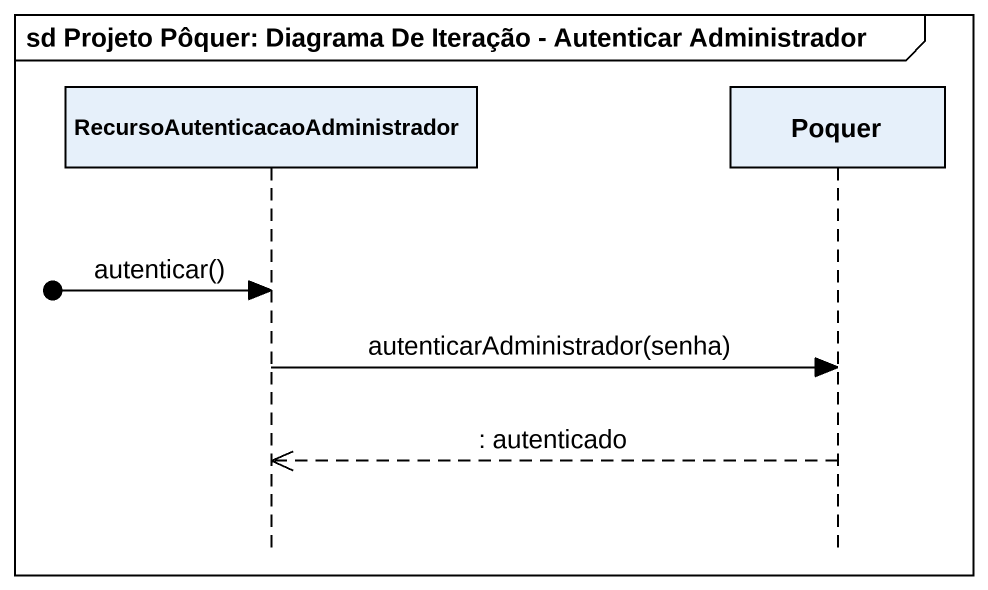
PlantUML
@startuml
mainframe sd Projeto Pôquer: Diagrama De Iteração - Autenticar Administrador
hide footbox
participant "RecursoAutenticacaoAdministrador" as RecursoAutenticacaoAdministr
participant Poquer

[o-> RecursoAutenticacaoAdministr : autenticar()
RecursoAutenticacaoAdministr -> Poquer : autenticarAdministrador(senha)
Poquer -->> RecursoAutenticacaoAdministr : : autenticado
@enduml
